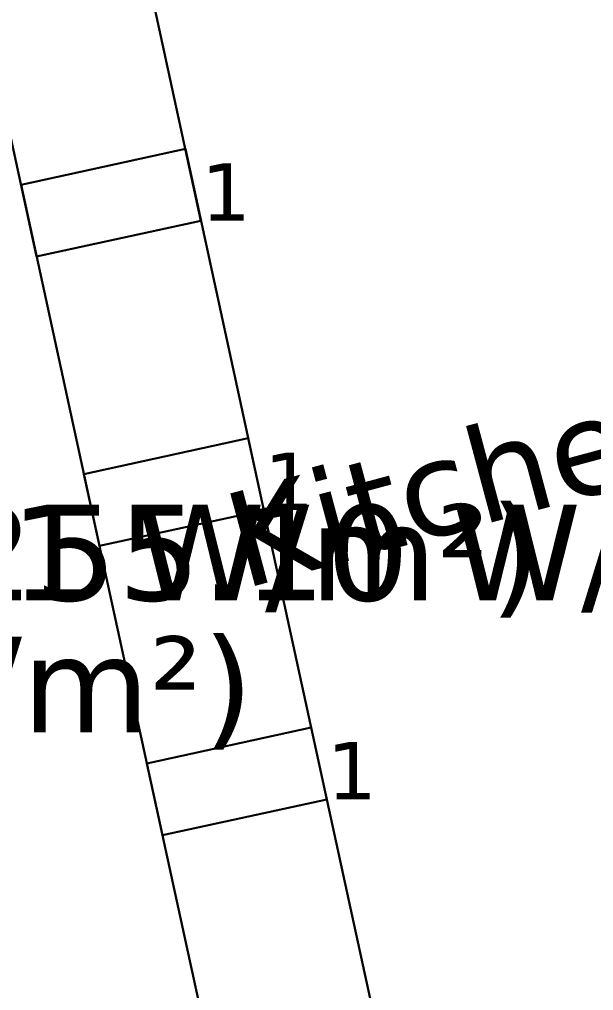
# Model space of a CAD drawing. Header units: inches. Extents: x 0 to 80, y -15 to 299.
# Drawn here: x 28.53 to 30.33, y 1.822 to 4.865 of the extents above; entities that cross this region are included whole.
import ezdxf

# ---------------------------------------------------------------- set-up
doc = ezdxf.new("R2010")
doc.units = ezdxf.units.IN
doc.header["$MEASUREMENT"] = 0
for name, color, linetype, true_color in [('DLX_BLD0_DESC', 7, 'Continuous', 0x969696), ('DLX_BLD0_LUM', 7, 'Continuous', 0xffd400), ('DLX_BLD0_LUMKEY_IDX', 7, 'Continuous', 0x969696)]:
    doc.layers.add(name, color=color, linetype=linetype, true_color=true_color)
doc.styles.add('TableTextStyle', font='')
doc.styles.get('TableTextStyle').set_extended_font_data('VERDANA.TTF')

msp = doc.modelspace()

# ---------------------------------------------------------------- linework, layer by layer
at = {"layer": 'DLX_BLD0_LUM'}
for points in [[(28.8528, 5.366, 0), (29.0991, 4.2342, 0)], [(29.0991, 4.2342, 0), (28.8528, 5.366, 0)], [(29.0991, 4.2342, 0), (28.8528, 5.366, 0)], [(28.8528, 5.366, 0), (29.0991, 4.2342, 0)], [(28.5838, 4.1221, 0), (28.3376, 5.2539, 0)], [(28.3376, 5.2539, 0), (28.5838, 4.1221, 0)], [(28.3376, 5.2539, 0), (28.5838, 4.1221, 0)], [(28.5838, 4.1221, 0), (28.3376, 5.2539, 0)], [(28.5349, 4.3471, 0), (29.0501, 4.4592, 0)], [(29.0501, 4.4592, 0), (28.5349, 4.3471, 0)], [(29.0501, 4.4592, 0), (28.5349, 4.3471, 0)], [(28.5349, 4.3471, 0), (29.0501, 4.4592, 0)], [(29.0501, 4.4592, 0), (29.0501, 4.4592, 0)], [(29.0501, 4.4592, 0), (29.2964, 3.3274, 0)], [(29.2964, 3.3274, 0), (29.0501, 4.4592, 0)], [(29.0501, 4.4592, 0), (29.0501, 4.4592, 0)], [(29.2964, 3.3274, 0), (29.0501, 4.4592, 0)], [(29.0501, 4.4592, 0), (29.2964, 3.3274, 0)], [(28.5349, 4.3471, 0), (28.5349, 4.3471, 0)], [(28.7811, 3.2153, 0), (28.5349, 4.3471, 0)], [(28.5349, 4.3471, 0), (28.5349, 4.3471, 0)], [(28.5349, 4.3471, 0), (28.7811, 3.2153, 0)], [(28.5349, 4.3471, 0), (28.7811, 3.2153, 0)], [(28.7811, 3.2153, 0), (28.5349, 4.3471, 0)], [(29.0991, 4.2342, 0), (28.5838, 4.1221, 0)], [(28.5838, 4.1221, 0), (29.0991, 4.2342, 0)], [(28.5838, 4.1221, 0), (29.0991, 4.2342, 0)], [(29.0991, 4.2342, 0), (28.5838, 4.1221, 0)], [(29.0991, 4.2342, 0), (29.0991, 4.2342, 0)], [(29.0991, 4.2342, 0), (29.0991, 4.2342, 0)], [(28.5838, 4.1221, 0), (28.5838, 4.1221, 0)], [(28.5838, 4.1221, 0), (28.5838, 4.1221, 0)], [(28.7322, 3.4403, 0), (29.2474, 3.5524, 0)], [(29.2474, 3.5524, 0), (28.7322, 3.4403, 0)], [(29.2474, 3.5524, 0), (28.7322, 3.4403, 0)], [(28.7322, 3.4403, 0), (29.2474, 3.5524, 0)], [(29.2474, 3.5524, 0), (29.2474, 3.5524, 0)], [(29.2474, 3.5524, 0), (29.4937, 2.4207, 0)], [(29.4937, 2.4207, 0), (29.2474, 3.5524, 0)], [(29.2474, 3.5524, 0), (29.2474, 3.5524, 0)], [(29.4937, 2.4207, 0), (29.2474, 3.5524, 0)], [(29.2474, 3.5524, 0), (29.4937, 2.4207, 0)], [(28.7322, 3.4403, 0), (28.7322, 3.4403, 0)], [(28.9784, 2.3086, 0), (28.7322, 3.4403, 0)], [(28.7322, 3.4403, 0), (28.7322, 3.4403, 0)], [(28.7322, 3.4403, 0), (28.9784, 2.3086, 0)], [(28.7322, 3.4403, 0), (28.9784, 2.3086, 0)], [(28.9784, 2.3086, 0), (28.7322, 3.4403, 0)], [(29.2964, 3.3274, 0), (28.7811, 3.2153, 0)], [(28.7811, 3.2153, 0), (29.2964, 3.3274, 0)], [(28.7811, 3.2153, 0), (29.2964, 3.3274, 0)], [(29.2964, 3.3274, 0), (28.7811, 3.2153, 0)], [(29.2964, 3.3274, 0), (29.2964, 3.3274, 0)], [(29.2964, 3.3274, 0), (29.2964, 3.3274, 0)], [(28.7811, 3.2153, 0), (28.7811, 3.2153, 0)], [(28.7811, 3.2153, 0), (28.7811, 3.2153, 0)], [(28.9294, 2.5335, 0), (29.4447, 2.6456, 0)], [(29.4447, 2.6456, 0), (28.9294, 2.5335, 0)], [(29.4447, 2.6456, 0), (28.9294, 2.5335, 0)], [(28.9294, 2.5335, 0), (29.4447, 2.6456, 0)], [(29.4447, 2.6456, 0), (29.4447, 2.6456, 0)], [(29.4447, 2.6456, 0), (29.6909, 1.5139, 0)], [(29.6909, 1.5139, 0), (29.4447, 2.6456, 0)], [(29.4447, 2.6456, 0), (29.4447, 2.6456, 0)], [(29.6909, 1.5139, 0), (29.4447, 2.6456, 0)], [(29.4447, 2.6456, 0), (29.6909, 1.5139, 0)], [(28.9294, 2.5335, 0), (28.9294, 2.5335, 0)], [(29.1757, 1.4018, 0), (28.9294, 2.5335, 0)], [(28.9294, 2.5335, 0), (28.9294, 2.5335, 0)], [(28.9294, 2.5335, 0), (29.1757, 1.4018, 0)], [(28.9294, 2.5335, 0), (29.1757, 1.4018, 0)], [(29.1757, 1.4018, 0), (28.9294, 2.5335, 0)], [(29.4937, 2.4207, 0), (28.9784, 2.3086, 0)], [(28.9784, 2.3086, 0), (29.4937, 2.4207, 0)], [(28.9784, 2.3086, 0), (29.4937, 2.4207, 0)], [(29.4937, 2.4207, 0), (28.9784, 2.3086, 0)], [(29.4937, 2.4207, 0), (29.4937, 2.4207, 0)], [(29.4937, 2.4207, 0), (29.4937, 2.4207, 0)], [(28.9784, 2.3086, 0), (28.9784, 2.3086, 0)], [(28.9784, 2.3086, 0), (28.9784, 2.3086, 0)]]:
    msp.add_polyline3d(points, dxfattribs=at)

# ---------------------------------------------------------------- texts
at = {"layer": 'DLX_BLD0_DESC', "style": 'TableTextStyle'}
msp.add_text('Kitchenet 108 (11.39 W/m²)', height=0.3, rotation=15, dxfattribs=at).set_placement((29.2297, 3.0794))
for s, p in [('Stair 200 (255.10 W/m²)', (26.1477, 3.0442)), ('. (252.21 W/m²)', (26.9003, 3.0448)), ('Mens Washroom (6.44 W/m²)', (23.2315, 2.6305))]:
    msp.add_text(s, height=0.3, dxfattribs=at).set_placement(p)
at = {"layer": 'DLX_BLD0_LUMKEY_IDX', "style": 'TableTextStyle'}
for p in [(29.0991, 4.2342), (29.2964, 3.3274), (29.4937, 2.4207)]:
    msp.add_text('1', height=0.18, dxfattribs=at).set_placement(p)

doc.saveas('drawing.dxf')
